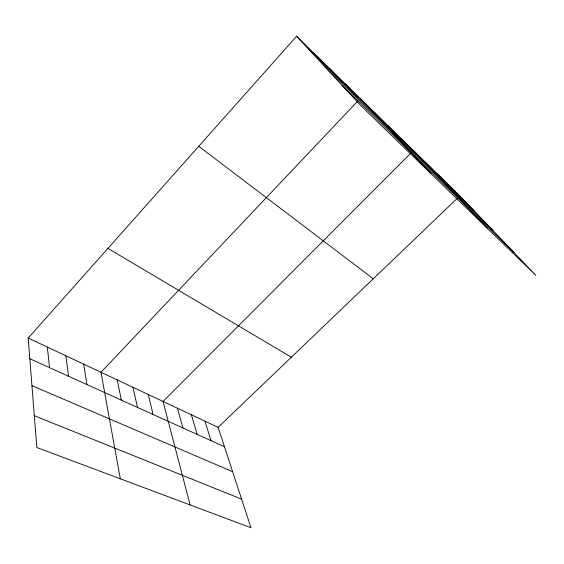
<?xml version="1.0" encoding="UTF-8"?>
<svg xmlns="http://www.w3.org/2000/svg" width="564" height="564" viewBox="0 0 564 564"><rect width="100%" height="100%" fill="white"/><g stroke="black" fill="none" stroke-linecap="round" stroke-linejoin="round"><path stroke-width="0.85" d="M28.2 338.062L218.12 427.35L250.966 527.735L36.808 447.513L28.2 338.062L296.608 36.265L459.836 195.884L535.8 275.288L361.397 106.222L296.608 36.265M357.823 101.041L100.977 372.275L120.329 478.801M411.036 152.915L163.052 401.462L190.117 504.942M218.12 427.35L457.341 198.267M34.305 415.717L241.618 499.161M31.944 385.642L232.629 471.694M29.829 358.739L224.472 446.759M107.957 248.386L291.355 357.223M198.747 146.302L373.255 278.792M342.193 85.488L513.889 252.383M308.571 49.188L474.31 211.014M324.321 66.192L493.049 230.598M448.803 185.091L463.178 200.142M437.403 173.945L451.672 188.905M425.623 162.425L439.765 177.279M413.433 150.51L487.578 228.54M400.828 138.18L414.674 152.781M387.778 125.419L401.434 139.858M374.256 112.194L387.708 126.456M360.241 98.488L430.988 173.684M345.246 83.832L358.21 97.65M329.672 68.596L342.334 82.154M313.471 52.755L325.802 66.009M204.943 421.153L211.035 440.688M191.379 414.78L197.196 434.428M177.427 408.216L182.94 427.984M148.24 394.497L153.098 414.484M132.97 387.32L137.468 407.419M117.227 379.917L121.33 400.123M83.691 364.154L86.919 384.563M65.819 355.75L68.554 376.251M47.334 347.057L49.533 367.65"/></g></svg>
